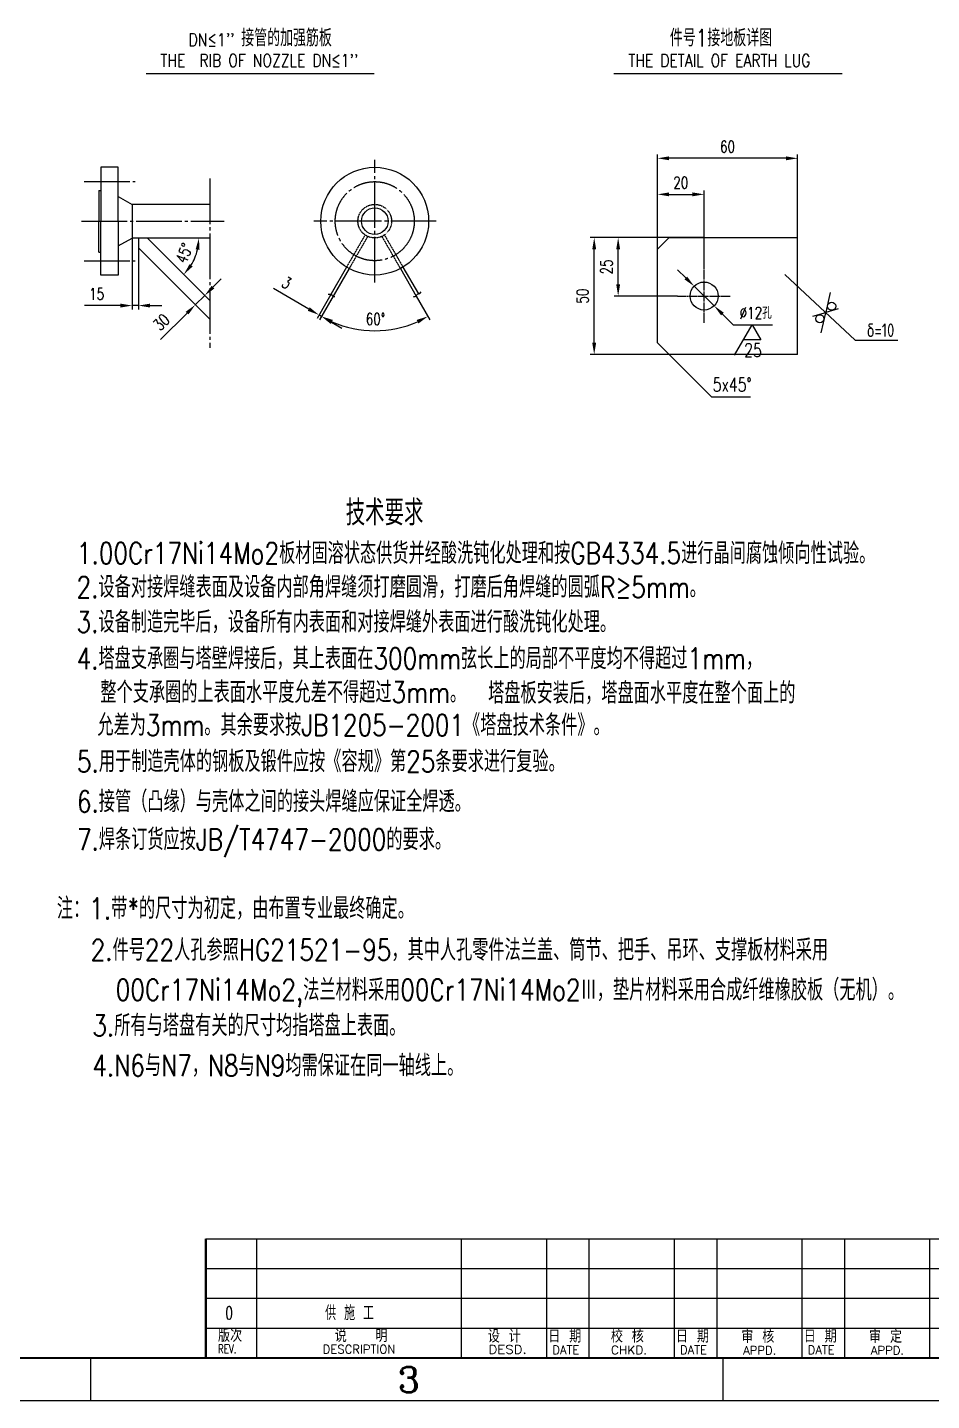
# Model space of a CAD drawing. Extents: x 16825 to 205982, y -10874 to 68273.
# Drawn here: x 169752 to 177186, y 26658 to 37941 of the extents above; entities that cross this region are included whole.
import ezdxf
from ezdxf.enums import TextEntityAlignment as Align

# ---------------------------------------------------------------- set-up
doc = ezdxf.new("R2010")
doc.units = 0
doc.header["$LTSCALE"] = 5
doc.header["$MEASUREMENT"] = 0
doc.linetypes.add('CENTER', pattern=[18, 15, -1, 1, -1])
doc.linetypes.add('DASHED', pattern=[0.75, 0.5, -0.25])
doc.layers.get('DEFPOINTS').update_dxf_attribs({"linetype": 'CONTINUOUS'})
for name, color, linetype in [('1', 3, 'CONTINUOUS'), ('2', 2, 'CONTINUOUS'), ('CEN', 6, 'CENTER'), ('DIM', 1, 'CONTINUOUS'), ('HID', 5, 'DASHED'), ('THIN', 1, 'CONTINUOUS'), ('THK', 2, 'CONTINUOUS'), ('THN', 4, 'CONTINUOUS'), ('TK', 3, 'CONTINUOUS'), ('TXT', 3, 'CONTINUOUS')]:
    doc.layers.add(name, color=color, linetype=linetype)
doc.styles.add('HZ', font='simplex', dxfattribs={"bigfont": 'hzdx'})
doc.styles.add('HZ1', font='ROMANS')
doc.styles.add('HZFS', font='simplex', dxfattribs={"width": 0.8, "bigfont": 'hzdx'})
doc.styles.add('ROMANC', font='romanc')
doc.styles.get("Standard").update_dxf_attribs({"font": 'simplex', "width": 0.75, "bigfont": 'hzdx'})
doc.dimstyles.new('DIM3', dxfattribs={"dimscale": 0, "dimtxt": 3, "dimasz": 3, "dimexe": 1, "dimexo": 0, "dimgap": 1.5, "dimtad": 1, "dimdec": 4, "dimdsep": 46, "dimtxsty": 'Standard', "dimcen": 3, "dimclrd": 1, "dimclrt": 3, "dimadec": 0, "dimazin": 0, "dimtfac": 0.75, "dimtdec": 4, "dimtix": 1, "dimtmove": 0, "dimatfit": 0, "dimfxl": 0, "dimtolj": 1, "dimtzin": 0, "dimarcsym": 0})

# ---------------------------------------------------------------- blocks, each defined once
blk = doc.blocks.new('*D61')
at = {"layer": 'DEFPOINTS', "color": 0}
for p in [(175234, 35815), (175398, 35654)]:
    blk.add_point(p, dxfattribs=at)
at = {"layer": 'DIM', "color": 1, "lineweight": -2}
for p, q in [((175165, 35883), (175097, 35950)), ((175234, 35815), (175398, 35654)), ((175466, 35586), (175555, 35499)), ((175555, 35499), (175877, 35499))]:
    blk.add_line(p, q, dxfattribs=at)
at = {"layer": 'DIM', "color": 1}
for points in [[(175176, 35894), (175154, 35871), (175234, 35815)], [(175477, 35598), (175455, 35575), (175398, 35654)]]:
    blk.add_solid(points, dxfattribs=at)
at = {"layer": 'DIM', "color": 3, "insert": (175740, 35596), "char_height": 96, "attachment_point": 5}
blk.add_mtext('\\A1;%%c12孔', dxfattribs=at)
blk = doc.blocks.new('*D58')
at = {"layer": 'DEFPOINTS', "color": 0}
for p in [(174932, 36866), (176084, 36214), (174932, 36077)]:
    blk.add_point(p, dxfattribs=at)
at = {"layer": 'DIM', "lineweight": -2}
for p, q in [((174932, 36077), (174932, 36898)), ((176084, 36214), (176084, 36898))]:
    blk.add_line(p, q, dxfattribs=at)
at = {"layer": 'DIM', "color": 1, "lineweight": -2}
blk.add_line((175988, 36866), (175028, 36866), dxfattribs=at)
at = {"layer": 'DIM', "color": 1}
for points in [[(175028, 36882), (175028, 36850), (174932, 36866)], [(175988, 36882), (175988, 36850), (176084, 36866)]]:
    blk.add_solid(points, dxfattribs=at)
at = {"layer": 'DIM', "color": 3, "insert": (175508, 36962), "char_height": 96, "attachment_point": 5}
blk.add_mtext('\\A1;60', dxfattribs=at)
blk = doc.blocks.new('*D63')
at = {"layer": 'DEFPOINTS', "color": 0}
for p in [(172397, 35960), (172818, 35960), (172265, 35732), (172949, 35734), (172456, 35463)]:
    blk.add_point(p, dxfattribs=at)
at = {"layer": 'DIM', "lineweight": -2}
for p, q in [((172265, 35732), (172154, 35539)), ((172949, 35734), (173061, 35539))]:
    blk.add_line(p, q, dxfattribs=at)
at = {"layer": 'DIM', "color": 1, "lineweight": -2}
blk.add_arc((172608, 36325), 876, 246.2857, 293.7143, dxfattribs=at)
at = {"layer": 'DIM', "color": 1}
for points in [[(172248, 35509), (172263, 35538), (172170, 35567)], [(172952, 35538), (172967, 35509), (173045, 35567)]]:
    blk.add_solid(points, dxfattribs=at)
at = {"layer": 'DIM', "color": 3, "insert": (172614, 35545), "char_height": 96, "attachment_point": 5, "rotation": 0.4795}
blk.add_mtext('\\A1;60°', dxfattribs=at)
blk = doc.blocks.new('*D64')
at = {"layer": 'DEFPOINTS', "color": 0}
for p in [(171128, 35821), (171051, 35743), (171132, 35662)]:
    blk.add_point(p, dxfattribs=at)
at = {"layer": 'DIM', "lineweight": -2}
for p, q in [((171128, 35821), (171232, 35716)), ((171051, 35743), (171155, 35639))]:
    blk.add_line(p, q, dxfattribs=at)
at = {"layer": 'DIM', "color": 1, "lineweight": -2}
for p, q in [((171277, 35807), (171345, 35875)), ((171210, 35739), (171132, 35662)), ((171064, 35594), (170846, 35376))]:
    blk.add_line(p, q, dxfattribs=at)
at = {"layer": 'DIM', "color": 1}
for points in [[(171266, 35818), (171289, 35796), (171210, 35739)], [(171053, 35605), (171076, 35583), (171132, 35662)]]:
    blk.add_solid(points, dxfattribs=at)
at = {"layer": 'DIM', "color": 3, "insert": (170853, 35519), "char_height": 96, "attachment_point": 5, "rotation": 45}
blk.add_mtext('\\A1;30', dxfattribs=at)
blk = doc.blocks.new('*D67')
at = {"layer": 'DEFPOINTS', "color": 0}
for p in [(170613, 36211), (170742, 36207), (171251, 36211), (171105, 35999), (171251, 35698)]:
    blk.add_point(p, dxfattribs=at)
at = {"layer": 'DIM', "color": 1, "lineweight": -2}
blk.add_arc((170737, 36211), 424, 327.9984, 347.0016, dxfattribs=at)
at = {"layer": 'DIM', "color": 1}
for points in [[(171135, 36118), (171167, 36114), (171162, 36211)], [(171110, 35977), (171085, 35996), (171037, 35911)]]:
    blk.add_solid(points, dxfattribs=at)
at = {"layer": 'DIM', "color": 3, "insert": (171041, 36086), "char_height": 96, "attachment_point": 5, "rotation": 67.5}
blk.add_mtext('\\A1;45%%D', dxfattribs=at)
blk = doc.blocks.new('*D66')
at = {"layer": 'DEFPOINTS', "color": 0}
for p in [(170613, 36211), (170665, 36129), (170665, 35656)]:
    blk.add_point(p, dxfattribs=at)
at = {"layer": 'DIM', "lineweight": -2}
for p, q in [((170613, 36211), (170613, 35624)), ((170665, 36129), (170665, 35624))]:
    blk.add_line(p, q, dxfattribs=at)
at = {"layer": 'DIM', "color": 1, "lineweight": -2}
for p, q in [((170517, 35656), (170222, 35656)), ((170665, 35656), (170613, 35656)), ((170761, 35656), (170857, 35656))]:
    blk.add_line(p, q, dxfattribs=at)
at = {"layer": 'DIM', "color": 1}
for points in [[(170517, 35672), (170517, 35640), (170613, 35656)], [(170761, 35672), (170761, 35640), (170665, 35656)]]:
    blk.add_solid(points, dxfattribs=at)
at = {"layer": 'DIM', "color": 3, "insert": (170321, 35752), "char_height": 96, "attachment_point": 5}
blk.add_mtext('\\A1;15', dxfattribs=at)
blk = doc.blocks.new('*D65')
at = {"layer": 'DEFPOINTS', "color": 0}
for p in [(172293, 35830), (172315, 35817), (172149, 35579)]:
    blk.add_point(p, dxfattribs=at)
at = {"layer": 'DIM', "color": 1, "lineweight": -2}
for p, q in [((172065, 35627), (171774, 35795)), ((172170, 35567), (172149, 35579)), ((172253, 35519), (172336, 35471))]:
    blk.add_line(p, q, dxfattribs=at)
at = {"layer": 'DIM', "lineweight": -2}
for p, q in [((172293, 35830), (172133, 35551)), ((172315, 35817), (172154, 35539))]:
    blk.add_line(p, q, dxfattribs=at)
at = {"layer": 'DIM', "color": 1}
for points in [[(172073, 35641), (172057, 35613), (172149, 35579)], [(172261, 35532), (172245, 35505), (172170, 35567)]]:
    blk.add_solid(points, dxfattribs=at)
at = {"layer": 'DIM', "color": 3, "insert": (171884, 35843), "char_height": 96, "attachment_point": 5, "rotation": 330}
blk.add_mtext('\\A1;3', dxfattribs=at)
blk = doc.blocks.new('*D60')
at = {"layer": 'DEFPOINTS', "color": 0}
for p in [(174412, 36214), (175316, 36214), (175179, 35254)]:
    blk.add_point(p, dxfattribs=at)
at = {"layer": 'DIM', "lineweight": -2}
for p, q in [((175316, 36214), (174380, 36214)), ((175179, 35254), (174380, 35254))]:
    blk.add_line(p, q, dxfattribs=at)
at = {"layer": 'DIM', "color": 1, "lineweight": -2}
blk.add_line((174412, 35350), (174412, 36118), dxfattribs=at)
at = {"layer": 'DIM', "color": 1}
for points in [[(174396, 36118), (174428, 36118), (174412, 36214)], [(174396, 35350), (174428, 35350), (174412, 35254)]]:
    blk.add_solid(points, dxfattribs=at)
at = {"layer": 'DIM', "color": 3, "insert": (174316, 35734), "char_height": 96, "attachment_point": 5, "rotation": 90}
blk.add_mtext('\\A1;50', dxfattribs=at)
blk = doc.blocks.new('*D62')
at = {"layer": 'DEFPOINTS', "color": 0}
for p in [(175316, 36570), (174932, 36077), (175316, 35954)]:
    blk.add_point(p, dxfattribs=at)
at = {"layer": 'DIM', "lineweight": -2}
for p, q in [((174932, 36077), (174932, 36602)), ((175316, 35954), (175316, 36602))]:
    blk.add_line(p, q, dxfattribs=at)
at = {"layer": 'DIM', "color": 1, "lineweight": -2}
blk.add_line((175028, 36570), (175220, 36570), dxfattribs=at)
at = {"layer": 'DIM', "color": 1}
for points in [[(175028, 36586), (175028, 36554), (174932, 36570)], [(175220, 36586), (175220, 36554), (175316, 36570)]]:
    blk.add_solid(points, dxfattribs=at)
at = {"layer": 'DIM', "color": 3, "insert": (175124, 36666), "char_height": 96, "attachment_point": 5}
blk.add_mtext('\\A1;20', dxfattribs=at)
blk = doc.blocks.new('*D59')
at = {"layer": 'DEFPOINTS', "color": 0}
for p in [(174609, 36214), (175316, 36214), (175096, 35734)]:
    blk.add_point(p, dxfattribs=at)
at = {"layer": 'DIM', "lineweight": -2}
for p, q in [((175316, 36214), (174577, 36214)), ((175096, 35734), (174577, 35734))]:
    blk.add_line(p, q, dxfattribs=at)
at = {"layer": 'DIM', "color": 1, "lineweight": -2}
blk.add_line((174609, 35830), (174609, 36118), dxfattribs=at)
at = {"layer": 'DIM', "color": 1}
for points in [[(174593, 36118), (174625, 36118), (174609, 36214)], [(174593, 35830), (174625, 35830), (174609, 35734)]]:
    blk.add_solid(points, dxfattribs=at)
at = {"layer": 'DIM', "color": 3, "insert": (174513, 35974), "char_height": 96, "attachment_point": 5, "rotation": 90}
blk.add_mtext('\\A1;25', dxfattribs=at)

msp = doc.modelspace()

# ---------------------------------------------------------------- linework, layer by layer
at = {"layer": '1', "color": 1}
for p, q in [((176317.814, 35601.063), (176355.456, 35762.477)), ((176314.014, 35596.994), (176207.766, 35564.889)), ((176314.014, 35596.994), (176275.097, 35430.899)), ((176317.814, 35601.063), (176419.385, 35631.871))]:
    msp.add_line(p, q, dxfattribs=at)
at = {"layer": '2'}
for points in [[(170727.431, 37563.795), (172602.494, 37563.795)], [(174574.247, 37563.795), (176449.31, 37563.795)]]:
    msp.add_lwpolyline(points, dxfattribs=at)
at = {"layer": 'CEN', "ltscale": 5}
for p, q in [((172607.568, 35845.431), (172607.568, 36853.438)), ((170218.217, 36674.279), (170636.898, 36674.279)), ((171250.978, 36699.194), (171250.978, 35308.865)), ((170195.887, 36349.435), (171368.194, 36349.435)), ((173113.656, 36349.435), (172105.641, 36349.435)), ((170218.217, 36024.591), (170636.898, 36024.591))]:
    msp.add_line(p, q, dxfattribs=at)
at = {"layer": 'CEN'}
for p, q in [((175315.663, 35514.707), (175315.663, 35954.039)), ((175095.998, 35734.373), (175535.329, 35734.373))]:
    msp.add_line(p, q, dxfattribs=at)
at = {"layer": 'CEN', "ltscale": 5}
msp.add_circle((172607.568, 36349.435), 324.844, dxfattribs=at)
at = {"layer": 'DIM'}
msp.add_line((176558.436, 35372.884), (175980.321, 35911.756), dxfattribs=at)
for centre in [(176364.541, 35650.624), (176267.236, 35547.482)]:
    msp.add_circle(centre, 33.475, dxfattribs=at)
at = {"layer": 'HID'}
for p, q in [((172528.074, 36236.358), (172375.512, 35972.113)), ((172549.387, 36224.053), (172396.825, 35959.808)), ((172665.748, 36224.053), (172818.31, 35959.808)), ((172687.061, 36236.358), (172839.623, 35972.113))]:
    msp.add_line(p, q, dxfattribs=at)
msp.add_circle((172607.568, 36349.435), 138.223, dxfattribs=at)
at = {"layer": 'THIN'}
msp.add_line((175027.663, 35254.373), (175375.102, 34906.934), dxfattribs=at)
at = {"layer": 'THK'}
for p, q in [((170355.841, 36792.404), (170355.841, 36349.435)), ((170496.738, 36792.404), (170355.841, 36792.404)), ((170496.738, 36349.435), (170496.738, 36792.404)), ((170338.716, 36602.708), (170338.716, 36349.435)), ((170338.716, 36602.708), (170355.841, 36602.708)), ((170496.738, 36551.17), (170612.803, 36487.658)), ((171250.978, 36487.658), (170612.803, 36487.658)), ((170612.803, 36487.658), (170612.803, 36211.212)), ((170338.716, 36096.162), (170338.716, 36349.435)), ((170355.841, 35906.466), (170355.841, 36349.435)), ((170496.738, 36349.435), (170496.738, 35906.466)), ((170496.738, 36147.7), (170612.803, 36211.212)), ((171250.978, 36211.212), (170612.803, 36211.212)), ((170664.81, 36211.212), (170664.81, 36129.181)), ((170664.81, 36129.181), (171250.978, 35543.012)), ((170742.15, 36206.521), (171250.978, 35697.692)), ((175027.663, 36214.373), (174931.663, 36118.373)), ((174931.663, 35350.373), (174931.663, 36118.373)), ((175027.663, 36214.373), (176083.663, 36214.373)), ((176083.663, 35254.373), (176083.663, 36214.373)), ((170338.716, 36096.162), (170355.841, 36096.162)), ((170496.738, 35906.466), (170355.841, 35906.466)), ((172375.512, 35972.113), (172245.639, 35747.166)), ((172396.825, 35959.808), (172265.271, 35731.951)), ((172818.31, 35959.808), (172948.627, 35734.094)), ((172839.623, 35972.113), (172966.778, 35751.873)), ((175027.663, 35254.373), (174931.663, 35350.373)), ((176083.663, 35254.373), (175027.663, 35254.373))]:
    msp.add_line(p, q, dxfattribs=at)
for centre, radius in [((172607.568, 36349.435), 442.969), ((172607.568, 36349.435), 109.512), ((175315.663, 35734.373), 115.2)]:
    msp.add_circle(centre, radius, dxfattribs=at)
at = {"layer": 'THN'}
for points, knots in [([(172279.158, 35727.542), (172270.918, 35728.499), (172261.839, 35732.303), (172249.768, 35749.483), (172236.577, 35748.225), (172225.883, 35747.205)], [4.975931409, 4.975931409, 4.975931409, 4.975931409, 8.070989476, 8.877831895, 12.332107646, 12.332107646, 12.332107646, 12.332107646]), ([(172925.622, 35728.456), (172933.718, 35730.827), (172952.547, 35729.441), (172950.755, 35758.283), (172977.626, 35745.377), (172987.806, 35767.786)], [6.046607358, 6.046607358, 6.046607358, 6.046607358, 8.070989476, 8.877831895, 12.11350499, 12.11350499, 12.11350499, 12.11350499])]:
    msp.add_open_spline(points, degree=3, knots=knots, dxfattribs=at)
at = {"layer": 'TK', "color": 1}
for p, q in [((176558.436, 35372.884), (176907.913, 35372.884)), ((175375.102, 34906.934), (175696.938, 34906.934))]:
    msp.add_line(p, q, dxfattribs=at)
at = {"layer": 'TK'}
for p, q in [((171219.065, 27987.715), (177519.065, 27987.715)), ((171639.065, 27007.715), (171639.065, 27987.715)), ((173319.065, 27987.715), (173319.065, 27007.715)), ((174019.065, 27987.715), (174019.065, 27007.715)), ((174369.065, 27987.715), (174369.065, 27007.715)), ((175069.065, 27987.715), (175069.065, 27007.715)), ((175419.065, 27987.715), (175419.065, 27007.715)), ((176119.065, 27987.715), (176119.065, 27007.715)), ((176469.065, 27987.715), (176469.065, 27007.715)), ((177169.065, 27987.715), (177169.065, 27007.715)), ((171219.065, 27742.715), (177519.065, 27742.715)), ((171219.065, 27497.715), (177519.065, 27497.715)), ((171219.065, 27252.715), (177519.065, 27252.715)), ((170274.065, 26657.715), (170274.065, 27007.715)), ((175471.565, 26657.715), (175471.565, 27007.715)), ((159879.065, 26657.715), (184169.065, 26657.715))]:
    msp.add_line(p, q, dxfattribs=at)
at = {"layer": 'TK', "const_width": 17.5}
for points in [[(177519.065, 27007.715), (171219.065, 27007.715), (171219.065, 27987.715)], [(160754.065, 27007.715), (183819.065, 27007.715)]]:
    msp.add_lwpolyline(points, dxfattribs=at)
at = {"layer": 'TXT'}
for p, q in [((175566.274, 35249.125), (175710.274, 35498.541)), ((175710.274, 35498.541), (175782.274, 35373.833)), ((175782.274, 35373.833), (175638.274, 35373.833))]:
    msp.add_line(p, q, dxfattribs=at)

# ---------------------------------------------------------------- texts
at = {"layer": 'DIM', "color": 3, "width": 0.8}
for s, height, p in [('技术要求', 210, (172368.926, 33849.168)), ('1.00Cr17Ni14Mo2板材固溶状态供货并经酸洗钝化处理和按GB4334.5进行晶间腐蚀倾向性试验。', 175, (170158.936, 33532.99)), ('2.设备对接焊缝表面及设备内部角焊缝须打磨圆滑，打磨后角焊缝的圆弧R≥5mm。', 175, (170155.895, 33254.926)), ('3.设备制造完毕后，设备所有内表面和对接焊缝外表面进行酸洗钝化处理。', 175, (170155.895, 32967.831)), ('4.塔盘支承圈与塔壁焊接后，其上表面在300mm弦长上的局部不平度均不得超过1mm，', 175, (170155.895, 32667.926)), ('整个支承圈的上表面水平度允差不得超过3mm。', 175, (170351.712, 32390.393)), ('塔盘板安装后，塔盘面水平度在整个面上的', 175, (173539.308, 32384.158)), ('允差为3mm。其余要求按JB1205-2001《塔盘技术条件》。', 175, (170326.844, 32120.503)), ('5.用于制造壳体的钢板及锻件应按《容规》第25条要求进行复验。', 175, (170158.936, 31821.979)), ('6.接管（凸缘）与壳体之间的接头焊缝应保证全焊透。', 175, (170158.936, 31492.772)), ('7.焊条订货应按JB/T4747-2000的要求。', 175, (170158.936, 31181.201)), ('注：1.带*的尺寸为初定，由布置专业最终确定。', 175, (169993.948, 30614.551)), ('2.件号22人孔参照HG21521-95，其中人孔零件法兰盖、筒节、把手、吊环、支撑板材料采用', 175, (170272.072, 30272.86)), ('00Cr17Ni14Mo2,法兰材料采用00Cr17Ni14Mo2Ⅲ，垫片材料采用合成纤维橡胶板（无机）。', 175, (170477.66, 29944.685)), ('3.所有与塔盘有关的尺寸均指塔盘上表面。', 175, (170285.834, 29651.846)), ('4.N6与N7，N8与N9均需保证在同一轴线上。', 175, (170285.834, 29322.806))]:
    msp.add_text(s, height=height, dxfattribs=at).set_placement(p)
at = {"layer": 'TK', "color": 3, "style": 'HZFS', "width": 0.75}
for s, p in [('δ=10', (176879.763, 35453.471)), ('5x45%%d', (175706.919, 35007.017))]:
    msp.add_text(s, height=112, dxfattribs=at).set_placement(p, align=Align.MIDDLE_RIGHT)
msp.add_text('25', height=112, dxfattribs=at).set_placement((175717.026, 35233.58), align=Align.CENTER)
at = {"layer": 'TK'}
for s, height, style, width, p in [('供 施 工', 119, 'HZ', 0.8, (172199.513, 27318.061)), ('REV.', 70, 'HZ1', 0.75, (171318.428, 27047.082))]:
    msp.add_text(s, height=height, dxfattribs=dict(at, style=style, width=width)).set_placement(p)
for s, height, style, p in [('版次', 105, 'HZ', (171318.428, 27139.697)), ('说   明', 105, 'HZ', (172278.021, 27138.329)), ('设 计', 105, 'HZ', (173536.675, 27133.682)), ('日 期', 105, 'HZ', (174034.489, 27133.682)), ('校 核', 105, 'HZ', (174549.139, 27134.018)), ('日 期', 105, 'HZ', (175084.489, 27133.682)), ('审 核', 105, 'HZ', (175621.473, 27131.496)), ('日 期', 105, 'HZ', (176134.489, 27133.682)), ('审 定', 105, 'HZ', (176671.473, 27131.496)), ('DESCRIPTION', 70, 'HZ1', (172179.762, 27044.293)), ('DATE', 70, 'HZ1', (174067.444, 27038.871)), ('DATE', 70, 'HZ1', (175117.444, 27038.871)), ('APPD.', 70, 'HZ1', (175636.903, 27034.898)), ('DATE', 70, 'HZ1', (176167.444, 27038.871)), ('APPD.', 70, 'HZ1', (176686.903, 27034.898)), ('3', 210, 'ROMANC', (172796.573, 26723.531))]:
    msp.add_text(s, height=height, dxfattribs=dict(at, style=style)).set_placement(p)
at = {"layer": 'TK', "style": 'HZ1'}
for s, width, p, p2 in [('DESD.', 1.086207, (173542.423, 27042.621), (173857.423, 27042.621)), ('CHKD.', 0.980769, (174549.139, 27038.311), (174846.639, 27038.311))]:
    msp.add_text(s, height=70, dxfattribs=dict(at, width=width)).set_placement(p, p2, align=Align.FIT)
at = {"layer": 'TXT', "width": 0.8}
for s, height, p in [('接管的加强筋板', 140, (171510.048, 37786.167)), ('件号1接地板详图', 140, (175033.709, 37786.167)), ("DN≤1''", 105, (171076.564, 37787.753)), ("THE  RIB OF NOZZLE DN≤1''", 105, (170845.142, 37617.622)), ('THE DETAIL OF EARTH LUG', 105, (174691.957, 37617.622))]:
    msp.add_text(s, height=height, dxfattribs=at).set_placement(p)
at = {"layer": 'TXT', "style": 'HZFS', "width": 0.7}
msp.add_text('0', height=105, dxfattribs=at).set_placement((171409.645, 27377.915), align=Align.MIDDLE)

# ---------------------------------------------------------------- dimensions: what is measured, and where the dimension line sits
at = {"layer": 'DIM'}
for base, p1, p2, text, picture, middle in [((174931.663, 36865.597), (176083.663, 36214.373), (174931.663, 36077.188), '60', '*D58', (175507.663, 36961.597)), ((175315.663, 36570.217), (174931.663, 36077.188), (175315.663, 35954.039), '20', '*D62', (175123.663, 36666.217))]:
    dim = msp.add_linear_dim(base=base, p1=p1, p2=p2, text=text, dimstyle='DIM3', override={"dimscale": 32, "dimdec": 2, "dimclre": 256, "dimtdec": 2}, dxfattribs=at)
    dim.commit()
    dim.dimension.update_dxf_attribs({"geometry": picture, "text_midpoint": middle})
dim = msp.add_linear_dim(base=(170664.81, 35656.437), p1=(170612.803, 36211.212), p2=(170664.81, 36129.181), text='15', dimstyle='DIM3', override={"dimscale": 32, "dimdec": 2, "dimclre": 256, "dimtdec": 2}, dxfattribs=at)
dim.commit()
dim.dimension.update_dxf_attribs({"geometry": '*D66', "text_midpoint": (170321.374, 35656.437), "dimtype": 160})
dim = msp.add_angular_dim_2l(base=(171104.711, 35999.179), line1=((171250.978, 36211.212), (170612.803, 36211.212)), line2=((170742.15, 36206.521), (171250.978, 35697.692)), text='45%%D', dimstyle='DIM3', override={"dimscale": 32, "dimdec": 2, "dimclre": 256, "dimtdec": 2}, dxfattribs=at)
dim.commit()
dim.dimension.update_dxf_attribs({"geometry": '*D67', "text_midpoint": (171040.552, 36085.666)})
for base, p1, text, picture, middle in [((174412.419, 36214.373), (175179.157, 35254.373), '50', '*D60', (174316.419, 35734.373)), ((174608.778, 36214.373), (175095.998, 35734.373), '25', '*D59', (174512.778, 35974.373))]:
    dim = msp.add_linear_dim(base=base, p1=p1, p2=(175315.663, 36214.373), angle=90, text=text, dimstyle='DIM3', override={"dimscale": 32, "dimdec": 2, "dimclre": 256, "dimtdec": 2}, dxfattribs=at)
    dim.commit()
    dim.dimension.update_dxf_attribs({"geometry": picture, "text_midpoint": middle})
for base, p1, p2, angle, text, picture, middle in [((172148.504, 35578.923), (172314.568, 35817.335), (172293.256, 35829.64), 150, '3', '*D65', (171835.923, 35759.392)), ((171132.222, 35661.769), (171128.15, 35820.521), (171050.81, 35743.181), 225, '30', '*D64', (170921.302, 35450.849))]:
    dim = msp.add_linear_dim(base=base, p1=p1, p2=p2, angle=angle, text=text, dimstyle='DIM3', override={"dimscale": 32, "dimdec": 2, "dimclre": 256, "dimtdec": 2}, dxfattribs=at)
    dim.commit()
    dim.dimension.update_dxf_attribs({"geometry": picture, "text_midpoint": middle, "dimtype": 161})
dim = msp.add_angular_dim_2l(base=(172455.538, 35462.624), line1=((172818.31, 35959.808), (172948.627, 35734.094)), line2=((172396.825, 35959.808), (172265.271, 35731.951)), dimstyle='DIM3', override={"dimscale": 32, "dimdec": 2, "dimclre": 256, "dimtdec": 2}, dxfattribs=at)
dim.commit()
dim.dimension.update_dxf_attribs({"geometry": '*D63', "text_midpoint": (172614.895, 35449.354), "dimtype": 162})
dim = msp.add_diameter_dim_2p(p1=(175233.583, 35815.206), p2=(175397.743, 35653.541), text='%%c12孔', dimstyle='DIM3', override={"dimscale": 32, "dimtih": 1, "dimtoh": 1, "dimdec": 2, "dimclre": 256, "dimtdec": 2}, dxfattribs=at)
dim.commit()
dim.dimension.update_dxf_attribs({"geometry": '*D61', "text_midpoint": (175740.021, 35498.541), "dimtype": 163})

doc.saveas('drawing.dxf')
